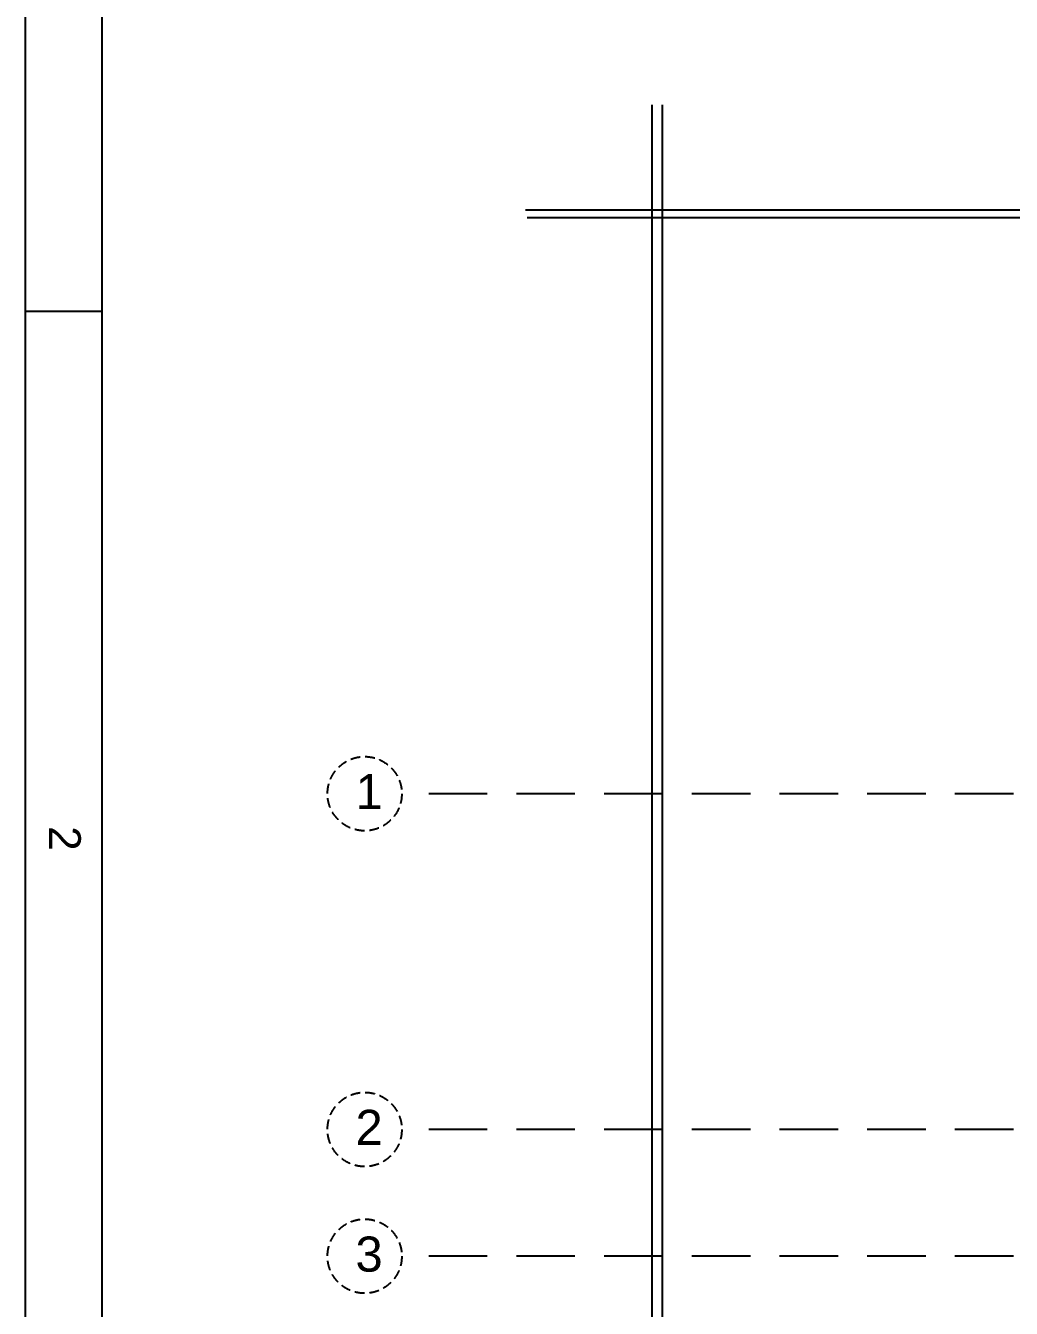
# Model space of a CAD drawing. Extents: x 11598203 to 11995143, y -3849975 to -3698974.
# Drawn here: x 11914155 to 11926801, y -3766770 to -3750324 of the extents above; entities that cross this region are included whole.
import ezdxf
from ezdxf.enums import TextEntityAlignment as Align

# ---------------------------------------------------------------- set-up
doc = ezdxf.new("R2010")
doc.units = 0
doc.header["$MEASUREMENT"] = 0
doc.linetypes.add('HIDDEN', pattern=[0.375, 0.25, -0.125])
doc.layers.get('0').update_dxf_attribs({"linetype": 'CONTINUOUS'})
doc.layers.add('GRID LINES', color=9, linetype='CONTINUOUS')
doc.layers.add('SECTION', color=8, linetype='CONTINUOUS')
doc.styles.add('ROMANS', font='arial.ttf')
doc.styles.get("Standard").update_dxf_attribs({"font": 'arial.ttf'})

# ---------------------------------------------------------------- blocks, each defined once
blk = doc.blocks.new('8TH FLOOR')
at = {"color": 1, "lineweight": 25, "ltscale": 500}
blk.add_line((-56361, 56484), (8129, 56484), dxfattribs=at)
at = {"color": 1, "lineweight": 25}
blk.add_line((-47037, 56384), (-56339, 56384), dxfattribs=at)
at = {"layer": 'GRID LINES', "color": 138, "linetype": 'HIDDEN', "ltscale": 3000}
for p, q in [((5023, 49000), (-57949, 49000)), ((5023, 44695), (-57949, 44695)), ((5023, 43070), (-57949, 43070))]:
    blk.add_line(p, q, dxfattribs=at)
at = {"layer": 'GRID LINES', "color": 138, "linetype": 'HIDDEN', "ltscale": 500}
for centre in [(-58425, 49000), (-58425, 44695), (-58425, 43070)]:
    blk.add_circle(centre, 476, dxfattribs=at)
at = {"layer": 'SECTION', "color": 1, "ltscale": 500}
for p, q in [((-54737, -19716), (-54737, 57831)), ((-54606, -19716), (-54606, 57831))]:
    blk.add_line(p, q, dxfattribs=at)
at = {"layer": 'GRID LINES', "color": 138, "linetype": 'HIDDEN', "ltscale": 500, "char_height": 450, "width": 683.76, "attachment_point": 1}
for s, insert in [('1', (-58543, 49252)), ('2', (-58543, 44947)), ('3', (-58543, 43322))]:
    blk.add_mtext(s, dxfattribs=dict(at, insert=insert))

msp = doc.modelspace()

# ---------------------------------------------------------------- linework, layer by layer
at = {"color": 7, "lineweight": 25}
msp.add_line((11914154.8, -3849974.7), (11914154.8, -3741077), dxfattribs=at)
at = {"lineweight": 25}
msp.add_line((11915138.7, -3848990.8), (11915138.7, -3741995.3), dxfattribs=at)
at = {"color": 0, "lineweight": 25}
msp.add_line((11914154.8, -3753982.5), (11915138.7, -3753982.5), dxfattribs=at)

# ---------------------------------------------------------------- block references
at = {"layer": 'SECTION', "color": 0, "ltscale": 500}
msp.add_blockref('8TH FLOOR', (11976929.2, -3809171.3), dxfattribs=at)

# ---------------------------------------------------------------- texts
at = {"color": 0, "lineweight": 20, "style": 'ROMANS', "width": 1}
msp.add_text('2', height=407.8, rotation=270, dxfattribs=at).set_placement((11914661.6, -3760744.7), align=Align.MIDDLE)

doc.saveas('drawing.dxf')
